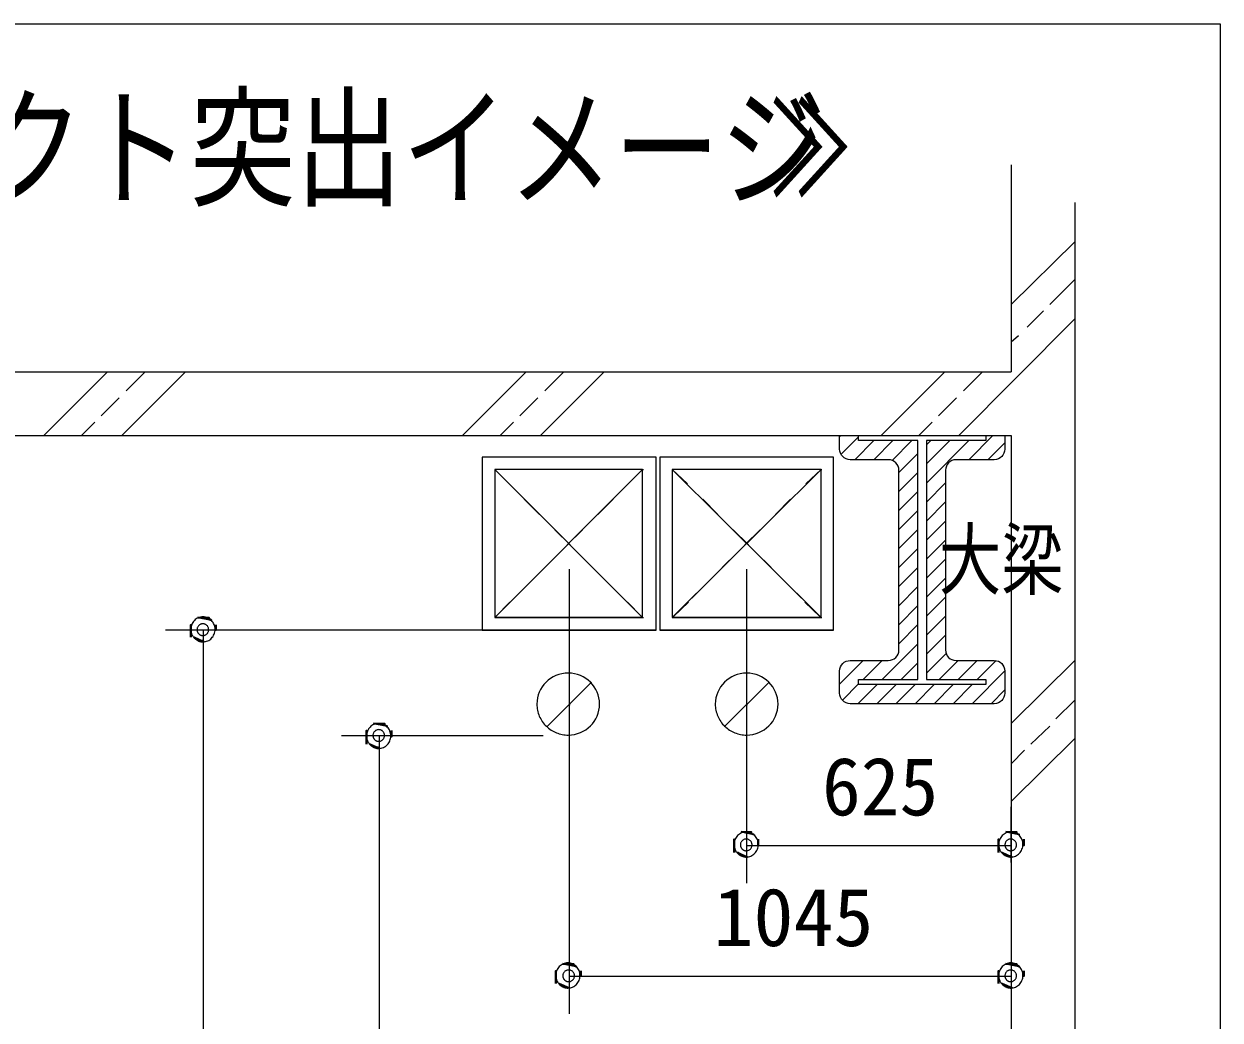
# Model space of a CAD drawing. Header units: millimetres. Extents: x 66582 to 239543, y 3715 to 66615.
# Drawn here: x 81825 to 84648, y 42003 to 44354 of the extents above; entities that cross this region are included whole.
import ezdxf

# ---------------------------------------------------------------- set-up
doc = ezdxf.new("R2010")
doc.units = ezdxf.units.MM
doc.layers.add('layer0', color=7, linetype='Continuous')
doc.styles.add('MS Gothic', font='MS Gothic.ttf', dxfattribs={"height": 1})

msp = doc.modelspace()

# ---------------------------------------------------------------- hatches: boundary and pattern name
at = {"layer": 'layer0', "linetype": 'Continuous', "lineweight": 5, "true_color": 0x000000}
h = msp.add_hatch(dxfattribs=at)
h.set_pattern_fill('ANSI31', color=18, scale=10)
h.set_pattern_definition([(45, (-4586.502, 92800.413), (-22.45064, 22.45064), [])])
h.paths.add_polyline_path([(83775.1461, 42851.7138, 0.414213562), (83750.1461, 42826.7138), (83750.1461, 42774.7138, 0.414213562), (83775.1461, 42749.7138), (84115.1461, 42749.7138, 0.414213562), (84140.1461, 42774.7138), (84140.1461, 42826.7138, 0.414213562), (84115.1461, 42851.7138), (84025.1461, 42851.7138, -0.414213562), (84000.1461, 42876.7138), (84000.1461, 43300.7138, -0.414213562), (84025.1461, 43325.7138), (84115.1461, 43325.7138, 0.414213562), (84140.1461, 43350.7138), (84140.1461, 43382.7138), (84095.1461, 43382.7138), (84095.1461, 43370.7138), (83955.1461, 43370.7138), (83955.1461, 42806.7138), (84095.1461, 42806.7138), (84095.1461, 42794.7138), (83795.1461, 42794.7138), (83795.1461, 42806.7138), (83935.1461, 42806.7138), (83935.1461, 43370.7138), (83795.1461, 43370.7138), (83795.1461, 43382.7138), (83750.1461, 43382.7138), (83750.1461, 43350.7138, 0.414213562), (83775.1461, 43325.7138), (83865.1461, 43325.7138, -0.414213562), (83890.1461, 43300.7138), (83890.1461, 42876.7138, -0.414213562), (83865.1461, 42851.7138)])
at = {"layer": 'layer0', "linetype": 'Continuous', "lineweight": 25, "true_color": 0x000000}
h = msp.add_hatch(color=18, dxfattribs=at)
h.dxf.hatch_style = 1
h.paths.add_polyline_path([(82235.3258, 42953.0307), (82245.913, 42953.0307), (82250.1462, 42953.0307), (82260.7312, 42953.0307), (82260.7291, 42950.9142), (82262.8467, 42948.7965), (82267.0788, 42946.681)])
h.paths.add_polyline_path([(82277.6639, 42936.0927), (82277.6639, 42927.6307), (82277.6639, 42923.4008)])
h.paths.add_polyline_path([(82250.1483, 42895.8798), (82250.1462, 42895.8798), (82245.9184, 42895.8798), (82245.913, 42897.9975), (82235.329, 42900.1141), (82233.2135, 42902.2307), (82228.9793, 42904.3472), (82226.8605, 42906.4638)])
h.paths.add_polyline_path([(82218.3953, 42906.4638), (82218.3953, 42921.281), (82218.3953, 42927.6307), (82218.3953, 42936.0916)])
h = msp.add_hatch(color=18, dxfattribs=at)
h.dxf.hatch_style = 1
h.paths.add_polyline_path([(82650.1949, 42703.2635), (82660.78, 42703.2635), (82665.011, 42703.2635), (82675.5939, 42703.2635), (82675.5961, 42701.1469), (82677.7126, 42699.0303), (82681.9458, 42696.9137)])
h.paths.add_polyline_path([(82692.5287, 42686.333), (82692.5287, 42675.7469), (82692.5287, 42671.5051)])
h.paths.add_polyline_path([(82665.0196, 42643.9971), (82665.011, 42643.9971), (82660.78, 42643.9971), (82660.78, 42646.1136), (82650.1939, 42648.2302), (82648.0805, 42650.3468), (82643.8452, 42652.4645), (82641.7286, 42654.581)])
h.paths.add_polyline_path([(82633.2634, 42654.581), (82633.2634, 42671.5137), (82633.2634, 42675.7469), (82633.2634, 42686.3319)])
h = msp.add_hatch(color=18, dxfattribs=at)
h.dxf.hatch_style = 1
h.paths.add_polyline_path([(83518.0231, 42447.1475), (83526.4959, 42447.1475), (83532.8478, 42447.1475), (83541.3184, 42447.1475), (83541.3119, 42445.031), (83543.4285, 42442.9144), (83547.6638, 42440.7978)])
h.paths.add_polyline_path([(83558.2467, 42430.2063), (83558.2467, 42419.6298), (83558.2467, 42415.3881)])
h.paths.add_polyline_path([(83532.8478, 42387.8811), (83530.7226, 42387.8811), (83528.6189, 42387.8811), (83526.4959, 42389.9977), (83518.0296, 42392.1143), (83515.913, 42394.2309), (83511.6777, 42396.3475), (83509.5632, 42398.464)])
h.paths.add_polyline_path([(83501.0969, 42398.464), (83501.0969, 42415.3978), (83501.0969, 42419.6298), (83501.0969, 42430.2095)])
h = msp.add_hatch(color=18, dxfattribs=at)
h.dxf.hatch_style = 1
h.paths.add_polyline_path([(84142.451, 42447.1475), (84153.0296, 42447.1475), (84157.2627, 42447.1475), (84167.8478, 42447.1475), (84167.8478, 42445.031), (84169.9622, 42442.9144), (84174.1954, 42440.7978)])
h.paths.add_polyline_path([(84184.7761, 42430.2149), (84184.7761, 42419.6298), (84184.7761, 42415.3924)])
h.paths.add_polyline_path([(84157.2627, 42387.8811), (84153.0296, 42387.8811), (84153.0296, 42389.9977), (84142.4466, 42392.1143), (84140.3301, 42394.2309), (84136.0969, 42396.3475), (84133.9782, 42398.464)])
h.paths.add_polyline_path([(84125.5119, 42398.464), (84125.5119, 42415.3978), (84125.5119, 42419.6298), (84125.5119, 42430.2203)])
h = msp.add_hatch(color=18, dxfattribs=at)
h.dxf.hatch_style = 1
h.paths.add_polyline_path([(83096.8128, 42135.9973), (83107.3957, 42135.9973), (83111.6289, 42135.9973), (83122.2075, 42135.9973), (83122.2139, 42133.8807), (83124.3305, 42131.7641), (83128.5615, 42129.6476)])
h.paths.add_polyline_path([(83139.1466, 42119.0679), (83139.1466, 42110.5972), (83139.1466, 42106.363)])
h.paths.add_polyline_path([(83111.6375, 42078.8475), (83111.6289, 42078.8475), (83107.3957, 42078.8475), (83107.3957, 42080.964), (83096.8128, 42083.0806), (83094.6962, 42085.1972), (83090.4631, 42087.3138), (83088.3443, 42089.4304)])
h.paths.add_polyline_path([(83079.8802, 42089.4304), (83079.8802, 42104.2475), (83079.8802, 42110.5972), (83079.8802, 42119.0646)])
h = msp.add_hatch(color=18, dxfattribs=at)
h.dxf.hatch_style = 1
h.paths.add_polyline_path([(84142.4531, 42135.9973), (84153.0296, 42135.9973), (84157.2627, 42135.9973), (84167.8456, 42135.9973), (84167.8478, 42133.8807), (84169.9622, 42131.7641), (84174.1954, 42129.6476)])
h.paths.add_polyline_path([(84184.7761, 42119.0668), (84184.7761, 42110.5972), (84184.7761, 42106.3587)])
h.paths.add_polyline_path([(84157.2627, 42078.8475), (84153.0296, 42078.8475), (84153.0296, 42080.964), (84142.4466, 42083.0806), (84140.3301, 42085.1972), (84136.0969, 42087.3138), (84133.9782, 42089.4304)])
h.paths.add_polyline_path([(84125.5119, 42089.4304), (84125.5119, 42104.2475), (84125.5119, 42110.5972), (84125.5119, 42119.0733)])

# ---------------------------------------------------------------- linework, layer by layer
at = {"layer": 'layer0', "color": 18, "linetype": 'Continuous', "lineweight": 5, "true_color": 0x000000}
for p, q in [((79981.0793, 44354.2641), (84648.3288, 44354.2641)), ((84648.3288, 44354.2641), (84648.3288, 40188.6636)), ((84155.1461, 44021.947), (84155.1461, 43532.9975)), ((84305.4277, 43933.0474), (84305.4277, 40501.9304)), ((84305.4277, 43839.9135), (84155.1461, 43691.7475)), ((84246.1634, 43691.7475), (84305.4277, 43751.0139)), ((84305.4277, 43657.8811), (84031.2805, 43382.7138)), ((84231.3452, 43676.9303), (84193.2467, 43638.8308)), ((84172.0788, 43617.6639), (84155.1461, 43602.8468)), ((80698.6302, 43532.9975), (84155.1461, 43532.9975)), ((82021.5469, 43532.9975), (81871.261, 43382.7138)), ((82205.6958, 43532.9975), (82055.4121, 43382.7138)), ((82110.4454, 43532.9975), (82065.9972, 43488.5471)), ((83010.0287, 43532.9975), (82859.7472, 43382.7138)), ((83194.1777, 43532.9975), (83043.8961, 43382.7138)), ((83098.9294, 43532.9975), (83054.4791, 43488.5471)), ((83998.5127, 43532.9975), (83848.229, 43382.7138)), ((84087.4134, 43532.9975), (84042.9631, 43488.5471)), ((82049.0624, 43471.6134), (82006.7286, 43429.2807)), ((83037.5475, 43471.6134), (82995.2126, 43429.2807)), ((84026.0261, 43471.6134), (83983.6967, 43429.2807)), ((81991.9126, 43414.4636), (81960.1639, 43382.7138)), ((82980.3966, 43414.4636), (82948.6457, 43382.7138)), ((83968.8806, 43414.4636), (83937.1301, 43382.7138)), ((80666.8793, 43382.7138), (84155.1461, 43382.7138)), ((84155.1461, 43382.7138), (84155.1461, 40573.8974)), ((82248.0285, 42923.3975), (82248.0285, 40681.8473)), ((84305.4277, 42851.4306), (84155.1461, 42703.2635)), ((84305.4277, 42758.2978), (84260.9795, 42713.8475)), ((84246.1634, 42696.9137), (84201.7131, 42654.581)), ((82662.8966, 42673.6303), (82662.8966, 40681.8473)), ((84305.4277, 42667.2805), (84155.1461, 42519.1134)), ((84186.8948, 42639.7639), (84155.1461, 42608.0141)), ((83530.729, 42415.3978), (84155.1461, 42415.3978)), ((83111.6289, 42106.3641), (84155.1461, 42106.3641))]:
    msp.add_line(p, q, dxfattribs=at)
at = {"layer": 'layer0', "color": 92, "linetype": 'Continuous', "lineweight": 9, "true_color": 0x00c000}
for p, q in [((83316.9458, 43331.9137), (82906.312, 43331.9137)), ((82906.312, 43331.9137), (82906.312, 42923.3975)), ((83316.9458, 43331.9137), (82906.312, 43331.9137)), ((82906.312, 43331.9137), (82906.312, 42923.3975)), ((83316.9458, 42923.3975), (83316.9458, 43331.9137)), ((83316.9458, 42923.3975), (83316.9458, 43331.9137)), ((82906.312, 42923.3975), (83316.9458, 42923.3975)), ((83316.9458, 42923.3975), (82906.312, 42923.3975))]:
    msp.add_line(p, q, dxfattribs=at)
at = {"layer": 'layer0', "color": 30, "linetype": 'Continuous', "lineweight": 9, "true_color": 0xff8000}
for p, q in [((83736.046, 43331.9137), (83325.4121, 43331.9137)), ((83325.4121, 43331.9137), (83325.4121, 42923.3975)), ((83736.046, 43331.9137), (83325.4121, 43331.9137)), ((83325.4121, 43331.9137), (83325.4121, 42923.3975)), ((83736.046, 42923.3975), (83736.046, 43331.9137)), ((83736.046, 42923.3975), (83736.046, 43331.9137)), ((83325.4121, 42923.3975), (83736.046, 42923.3975)), ((83736.046, 42923.3975), (83325.4121, 42923.3975))]:
    msp.add_line(p, q, dxfattribs=at)
at = {"layer": 'layer0', "color": 92, "linetype": 'Continuous', "lineweight": 20, "true_color": 0x00c000}
for p, q in [((83285.1928, 43302.2805), (82935.9452, 43302.2805)), ((82935.9452, 43302.2805), (82935.9452, 42953.0307)), ((83285.1928, 43302.2805), (82935.9452, 43302.2805)), ((82935.9452, 43302.2805), (82935.9452, 42953.0307)), ((82935.9452, 43302.2805), (82938.0628, 43302.2805)), ((82935.9452, 43302.2805), (82969.8126, 43268.4142)), ((82935.9452, 43302.2805), (83285.1928, 42953.0307)), ((83285.1928, 43302.2805), (82935.9452, 42953.0307)), ((83285.1928, 43302.2805), (83251.3297, 43268.4142)), ((83285.1928, 42953.0307), (83285.1928, 43302.2805)), ((83285.1928, 42953.0307), (83285.1928, 43302.2805)), ((83285.1928, 43302.2805), (83287.3115, 43302.2805)), ((83005.7955, 43232.4301), (83041.7785, 43196.4472)), ((83215.3478, 43232.4301), (83179.3595, 43196.4472)), ((83077.7636, 43160.4632), (83113.7455, 43124.4802)), ((83143.3797, 43160.4632), (83107.3957, 43124.4802)), ((83071.4138, 43088.4973), (83035.4277, 43052.5143)), ((83149.7295, 43088.4973), (83185.7135, 43052.5143)), ((82999.4458, 43016.5303), (82963.4629, 42980.5474)), ((83221.6954, 43016.5303), (83257.6794, 42980.5474)), ((82971.9303, 42989.0137), (82938.0628, 42955.1473)), ((83249.2131, 42989.0137), (83283.0805, 42955.1473)), ((82935.9452, 42953.0307), (83285.1928, 42953.0307)), ((83285.1928, 42953.0307), (82935.9452, 42953.0307)), ((82935.9452, 42953.0307), (82938.0628, 42953.0307)), ((83285.1928, 42953.0307), (83287.3115, 42953.0307)), ((83058.7122, 42694.7972), (83164.5455, 42800.6305)), ((83128.5615, 42764.6475), (83162.4311, 42798.5139)), ((83058.7122, 42694.7972), (83092.5797, 42728.6635))]:
    msp.add_line(p, q, dxfattribs=at)
at = {"layer": 'layer0', "color": 30, "linetype": 'Continuous', "lineweight": 20, "true_color": 0xff8000}
for p, q in [((83706.4138, 43302.2805), (83355.0464, 43302.2805)), ((83355.0464, 43302.2805), (83355.0464, 42953.0307)), ((83706.4138, 43302.2805), (83355.0464, 43302.2805)), ((83355.0464, 43302.2805), (83355.0464, 42953.0307)), ((83355.0464, 43302.2805), (83357.163, 43302.2805)), ((83355.0464, 43302.2805), (83391.0261, 43268.4142)), ((83355.0464, 43302.2805), (83706.4138, 42953.0307)), ((83706.4138, 43302.2805), (83355.0464, 42953.0307)), ((83706.4138, 43302.2805), (83670.4277, 43268.4142)), ((83706.4138, 42953.0307), (83706.4138, 43302.2805)), ((83706.4138, 42953.0307), (83706.4138, 43302.2805)), ((83706.4138, 43302.2805), (83708.5261, 43302.2805)), ((83427.0144, 43232.4301), (83462.9963, 43196.4472)), ((83634.4458, 43232.4301), (83598.4639, 43196.4472)), ((83498.9782, 43160.4632), (83534.9622, 43124.4802)), ((83562.4799, 43160.4632), (83526.4959, 43124.4802)), ((83490.5119, 43088.4973), (83454.53, 43052.5143)), ((83570.9462, 43088.4973), (83606.9302, 43052.5143)), ((83418.546, 43016.5303), (83382.5619, 42980.5474)), ((83642.9121, 43016.5303), (83678.8961, 42980.5474)), ((83393.1449, 42989.0137), (83357.163, 42955.1473)), ((83668.3132, 42989.0137), (83704.2973, 42955.1473)), ((83355.0464, 42953.0307), (83706.4138, 42953.0307)), ((83706.4138, 42953.0307), (83355.0464, 42953.0307)), ((83355.0464, 42953.0307), (83357.163, 42953.0307)), ((83706.4138, 42953.0307), (83708.5261, 42953.0307)), ((83477.8124, 42694.7972), (83583.6457, 42800.6305)), ((83547.6638, 42764.6475), (83581.5291, 42798.5139)), ((83477.8124, 42694.7972), (83511.6777, 42728.6635))]:
    msp.add_line(p, q, dxfattribs=at)
at = {"layer": 'layer0', "color": 18, "linetype": 'Continuous', "lineweight": 9, "true_color": 0x000000}
for p, q in [((83111.6289, 43067.3304), (83111.6289, 42017.4634)), ((83530.729, 43067.3304), (83530.729, 42326.4971)), ((82935.9452, 42923.3975), (82159.1289, 42923.3975)), ((83050.2459, 42673.6303), (82573.9959, 42673.6303)), ((84155.1461, 42375.1806), (84155.1461, 42506.414)), ((84155.1461, 42273.5804), (84155.1461, 42017.4634))]:
    msp.add_line(p, q, dxfattribs=at)
at = {"layer": 'layer0', "color": 253, "linetype": 'Continuous', "lineweight": 9, "true_color": 0xadb5bd}
for p, q in [((83111.6289, 42747.7138), (83113.7455, 42747.7138)), ((83530.729, 42747.7138), (83532.8478, 42747.7138))]:
    msp.add_line(p, q, dxfattribs=at)
at = {"layer": 'layer0', "color": 18, "linetype": 'Continuous', "lineweight": 5, "true_color": 0x000000}
msp.add_lwpolyline([(84140.1461, 43382.7138), (84140.1461, 43350.7138, -0.414213562), (84115.1461, 43325.7138), (84025.1461, 43325.7138, 0.414213562), (84000.1461, 43300.7138), (84000.1461, 42876.7138, 0.414213562), (84025.1461, 42851.7138), (84115.1461, 42851.7138, -0.414213562), (84140.1461, 42826.7138), (84140.1461, 42774.7138, -0.414213562), (84115.1461, 42749.7138), (83775.1461, 42749.7138, -0.414213562), (83750.1461, 42774.7138), (83750.1461, 42826.7138, -0.414213562), (83775.1461, 42851.7138), (83865.1461, 42851.7138, 0.414213562), (83890.1461, 42876.7138), (83890.1461, 43300.7138, 0.414213562), (83865.1461, 43325.7138), (83775.1461, 43325.7138, -0.414213562), (83750.1461, 43350.7138), (83750.1461, 43382.7138)], format="xyb", close=True, dxfattribs=at)
for points in [[(84095.1461, 43382.7138), (84095.1461, 43370.7138), (83955.1461, 43370.7138), (83955.1461, 42806.7138), (84095.1461, 42806.7138), (84095.1461, 42794.7138), (83795.1461, 42794.7138), (83795.1461, 42806.7138), (83935.1461, 42806.7138), (83935.1461, 43370.7138), (83795.1461, 43370.7138), (83795.1461, 43382.7138), (84095.1461, 43382.7138)], [(82227.7896, 42903.5538), (82228.7995, 42902.6365), (82229.8459, 42901.771), (82230.9258, 42900.9549), (82232.0368, 42900.1927), (82233.1791, 42899.4864), (82234.3504, 42898.8329), (82235.5465, 42898.2376), (82236.7684, 42897.7004), (82238.014, 42897.2213), (82239.2812, 42896.8014), (82240.5677, 42896.445), (82241.8715, 42896.149), (82243.1935, 42895.9175), (82244.5285, 42895.7506), (82245.8764, 42895.6494), (82247.2361, 42895.6161), (82247.2361, 42895.6161), (82250.1731, 42895.77), (82253.0217, 42896.2222), (82255.7681, 42896.9554), (82258.3993, 42897.9587), (82260.8992, 42899.213), (82263.2526, 42900.7019), (82265.4521, 42902.4126), (82267.4761, 42904.33), (82269.316, 42906.4391), (82270.9556, 42908.7225), (82272.3821, 42911.1664), (82273.5793, 42913.7545), (82274.5342, 42916.4729), (82275.234, 42919.3043), (82275.6646, 42922.2348), (82275.811, 42925.2493), (82275.811, 42925.2493), (82275.6657, 42928.2637), (82275.234, 42931.1953), (82274.5342, 42934.0267), (82273.5782, 42936.7451), (82272.3821, 42939.3333), (82270.9556, 42941.776), (82269.316, 42944.0595), (82267.4761, 42946.1685), (82265.451, 42948.0849), (82263.2537, 42949.7967), (82260.8981, 42951.2867), (82258.3982, 42952.5409), (82255.7681, 42953.5421), (82253.0217, 42954.2764), (82250.1731, 42954.7285), (82247.2361, 42954.8825), (82247.2361, 42954.8825), (82244.2992, 42954.7285), (82241.4505, 42954.2764), (82238.7041, 42953.5421), (82236.074, 42952.5409), (82233.5753, 42951.2877), (82231.2186, 42949.7967), (82229.0213, 42948.0849), (82226.9962, 42946.1675), (82225.1563, 42944.0595), (82223.5166, 42941.776), (82222.0912, 42939.3333), (82220.8941, 42936.7441), (82219.9381, 42934.0267), (82219.2383, 42931.1942), (82218.8076, 42928.2637), (82218.6612, 42925.2493), (82218.6612, 42925.2493), (82218.7, 42923.7173), (82218.8152, 42922.1961), (82219.0047, 42920.6888), (82219.2695, 42919.1988), (82219.6054, 42917.7293), (82220.0145, 42916.2802), (82220.4936, 42914.8569), (82221.0416, 42913.4584), (82221.6595, 42912.0922), (82222.3432, 42910.7551), (82223.0925, 42909.4546), (82223.9075, 42908.1907), (82224.786, 42906.9655), (82225.7258, 42905.7834), (82226.7281, 42904.6444), (82227.7896, 42903.5538)], [(82237.9764, 42914.0043), (82238.4554, 42913.6178), (82238.9474, 42913.255), (82239.4567, 42912.9126), (82239.9767, 42912.595), (82240.5107, 42912.2989), (82241.0554, 42912.0276), (82241.612, 42911.78), (82242.1772, 42911.5572), (82242.7521, 42911.3591), (82243.3356, 42911.1847), (82243.9267, 42911.0372), (82244.5253, 42910.9155), (82245.1292, 42910.8208), (82245.7397, 42910.7519), (82246.3533, 42910.711), (82246.9724, 42910.697), (82246.9724, 42910.697), (82248.3913, 42910.768), (82249.7661, 42910.979), (82251.0914, 42911.3203), (82252.3596, 42911.7854), (82253.5633, 42912.3689), (82254.698, 42913.0623), (82255.7552, 42913.8568), (82256.7284, 42914.7482), (82257.6134, 42915.7268), (82258.4004, 42916.7873), (82259.0851, 42917.9231), (82259.66, 42919.1245), (82260.1186, 42920.3852), (82260.4535, 42921.6998), (82260.6602, 42923.0584), (82260.7301, 42924.4558), (82260.7301, 42924.4558), (82260.6602, 42925.8532), (82260.4535, 42927.213), (82260.1197, 42928.5253), (82259.6589, 42929.7871), (82259.0851, 42930.9875), (82258.4015, 42932.1233), (82257.6134, 42933.1838), (82256.7284, 42934.1613), (82255.7541, 42935.0538), (82254.6969, 42935.8483), (82253.5633, 42936.5417), (82252.3596, 42937.1241), (82251.0914, 42937.5903), (82249.7672, 42937.9315), (82248.3913, 42938.1415), (82246.9724, 42938.2136), (82246.9724, 42938.2136), (82245.5545, 42938.1415), (82244.1775, 42937.9326), (82242.8533, 42937.5903), (82241.5862, 42937.123), (82240.3804, 42936.5417), (82239.2478, 42935.8483), (82238.1895, 42935.0527), (82237.2152, 42934.1624), (82236.3313, 42933.1827), (82235.5433, 42932.1222), (82234.8585, 42930.9886), (82234.2836, 42929.7871), (82233.8261, 42928.5253), (82233.4902, 42927.2119), (82233.2835, 42925.8532), (82233.2135, 42924.4558), (82233.2135, 42924.4558), (82233.234, 42923.7141), (82233.2932, 42922.9755), (82233.3933, 42922.2434), (82233.5311, 42921.521), (82233.7055, 42920.8062), (82233.9187, 42920.1021), (82234.1685, 42919.4109), (82234.4538, 42918.7348), (82234.7757, 42918.0716), (82235.132, 42917.4268), (82235.5239, 42916.8013), (82235.9491, 42916.1951), (82236.4067, 42915.6116), (82236.8987, 42915.0507), (82237.4219, 42914.5146), (82237.9764, 42914.0043)], [(82642.6556, 42651.9348), (82643.6665, 42651.0175), (82644.7119, 42650.1509), (82645.7906, 42649.3359), (82646.9027, 42648.5737), (82648.0439, 42647.8663), (82649.2152, 42647.2139), (82650.4124, 42646.6196), (82651.6344, 42646.0814), (82652.88, 42645.6023), (82654.1471, 42645.1824), (82655.4336, 42644.826), (82656.7385, 42644.5311), (82658.0595, 42644.2985), (82659.3944, 42644.1316), (82660.7434, 42644.0315), (82662.1021, 42643.9971), (82662.1021, 42643.9971), (82665.039, 42644.1499), (82667.8877, 42644.6032), (82670.633, 42645.3374), (82673.2642, 42646.3387), (82675.7629, 42647.5929), (82678.1207, 42649.0829), (82680.318, 42650.7947), (82682.3431, 42652.7121), (82684.1819, 42654.8201), (82685.8215, 42657.1035), (82687.2469, 42659.5474), (82688.4452, 42662.1355), (82689.4001, 42664.8539), (82690.0999, 42667.6853), (82690.5306, 42670.6158), (82690.677, 42673.6303), (82690.677, 42673.6303), (82690.5295, 42676.6447), (82690.101, 42679.5752), (82689.4012, 42682.4067), (82688.4441, 42685.125), (82687.2469, 42687.7132), (82685.8215, 42690.157), (82684.1808, 42692.4416), (82682.3431, 42694.5485), (82680.3169, 42696.4669), (82678.1196, 42698.1777), (82675.764, 42699.6677), (82673.2642, 42700.9219), (82670.6341, 42701.9231), (82667.8877, 42702.6574), (82665.039, 42703.1095), (82662.1021, 42703.2635), (82662.1021, 42703.2635), (82659.1651, 42703.1084), (82656.3165, 42702.6574), (82653.569, 42701.9242), (82650.94, 42700.9219), (82648.439, 42699.6687), (82646.0845, 42698.1787), (82643.8883, 42696.4669), (82641.8621, 42694.5485), (82640.0222, 42692.4416), (82638.3826, 42690.157), (82636.9572, 42687.7143), (82635.76, 42685.125), (82634.804, 42682.4077), (82634.1042, 42679.5752), (82633.6736, 42676.6447), (82633.5271, 42673.6303), (82633.5271, 42673.6303), (82633.5648, 42672.0972), (82633.68, 42670.5781), (82633.8717, 42669.0698), (82634.1354, 42667.5798), (82634.4713, 42666.1103), (82634.8804, 42664.6612), (82635.3606, 42663.2369), (82635.9075, 42661.8394), (82636.5255, 42660.4732), (82637.2091, 42659.1361), (82637.9584, 42657.8356), (82638.7734, 42656.5717), (82639.6508, 42655.3465), (82640.5917, 42654.1644), (82641.5941, 42653.0254), (82642.6556, 42651.9348)], [(82653.2396, 42664.2381), (82653.7186, 42663.8527), (82654.2117, 42663.4888), (82654.7199, 42663.1475), (82655.2409, 42662.8288), (82655.7738, 42662.5328), (82656.3197, 42662.2615), (82656.8741, 42662.0138), (82657.4404, 42661.791), (82658.0153, 42661.5918), (82658.5978, 42661.4185), (82659.1899, 42661.2721), (82659.7885, 42661.1493), (82660.3924, 42661.0546), (82661.0029, 42660.9857), (82661.6165, 42660.9448), (82662.2356, 42660.9308), (82662.2356, 42660.9308), (82663.6534, 42661.0029), (82665.0293, 42661.2139), (82666.3546, 42661.5541), (82667.6228, 42662.0192), (82668.8265, 42662.6038), (82669.9601, 42663.2961), (82671.0173, 42664.0906), (82671.9916, 42664.9831), (82672.8766, 42665.9617), (82673.6636, 42667.0221), (82674.3483, 42668.1569), (82674.9232, 42669.3584), (82675.3807, 42670.619), (82675.7166, 42671.9336), (82675.9234, 42673.2922), (82675.9933, 42674.6896), (82675.9933, 42674.6896), (82675.9234, 42676.0871), (82675.7166, 42677.4457), (82675.3807, 42678.7592), (82674.9221, 42680.0209), (82674.3483, 42681.2213), (82673.6636, 42682.3571), (82672.8766, 42683.4165), (82671.9916, 42684.3962), (82671.0173, 42685.2876), (82669.9601, 42686.0821), (82668.8265, 42686.7755), (82667.6228, 42687.3579), (82666.3546, 42687.8241), (82665.0293, 42688.1653), (82663.6545, 42688.3753), (82662.2356, 42688.4474), (82662.2356, 42688.4474), (82660.8155, 42688.3764), (82659.4418, 42688.1653), (82658.1165, 42687.8241), (82656.8483, 42687.3579), (82655.6436, 42686.7755), (82654.511, 42686.0832), (82653.4538, 42685.2876), (82652.4784, 42684.3962), (82651.5956, 42683.4176), (82650.8065, 42682.3571), (82650.1217, 42681.2213), (82649.5479, 42680.0209), (82649.0893, 42678.7592), (82648.7534, 42677.4457), (82648.5467, 42676.0871), (82648.4767, 42674.6896), (82648.4767, 42674.6896), (82648.4972, 42673.9468), (82648.5564, 42673.2104), (82648.6554, 42672.4783), (82648.7932, 42671.7538), (82648.9676, 42671.04), (82649.1808, 42670.337), (82649.4316, 42669.6447), (82649.7169, 42668.9676), (82650.0388, 42668.3054), (82650.3952, 42667.6606), (82650.7871, 42667.0351), (82651.2113, 42666.4289), (82651.671, 42665.8454), (82652.1608, 42665.2845), (82652.6851, 42664.7484), (82653.2396, 42664.2381)], [(83510.2221, 42395.8178), (83511.2341, 42394.9005), (83512.2784, 42394.0328), (83513.3593, 42393.2189), (83514.4703, 42392.4567), (83515.6115, 42391.7493), (83516.7829, 42391.0969), (83517.98, 42390.5016), (83519.2009, 42389.9643), (83520.4476, 42389.4853), (83521.7137, 42389.0665), (83522.9991, 42388.709), (83524.3039, 42388.413), (83525.626, 42388.1815), (83526.961, 42388.0146), (83528.311, 42387.9145), (83529.6697, 42387.8801), (83529.6697, 42387.8801), (83532.6066, 42388.034), (83535.4553, 42388.4851), (83538.2006, 42389.2204), (83540.8296, 42390.2217), (83543.3295, 42391.4759), (83545.6851, 42392.967), (83547.8835, 42394.6777), (83549.9096, 42396.5951), (83551.7484, 42398.703), (83553.3892, 42400.9865), (83554.8146, 42403.4304), (83556.0117, 42406.0185), (83556.9678, 42408.7358), (83557.6675, 42411.5683), (83558.0982, 42414.4988), (83558.2446, 42417.5133), (83558.2446, 42417.5133), (83558.0982, 42420.5277), (83557.6675, 42423.4582), (83556.9699, 42426.2907), (83556.0117, 42429.008), (83554.8124, 42431.5962), (83553.3892, 42434.04), (83551.7506, 42436.3235), (83549.9096, 42438.4315), (83547.8835, 42440.3489), (83545.6872, 42442.0606), (83543.3316, 42443.5507), (83540.8318, 42444.8049), (83538.2006, 42445.8061), (83535.4553, 42446.5403), (83532.6066, 42446.9925), (83529.6697, 42447.1465), (83529.6697, 42447.1465), (83526.7327, 42446.9925), (83523.8841, 42446.5403), (83521.1366, 42445.8072), (83518.5076, 42444.8049), (83516.0077, 42443.5517), (83513.6521, 42442.0617), (83511.4537, 42440.3489), (83509.4297, 42438.4315), (83507.5888, 42436.3235), (83505.9502, 42434.04), (83504.5248, 42431.5972), (83503.3276, 42429.008), (83502.3716, 42426.2907), (83501.6718, 42423.4582), (83501.2412, 42420.5277), (83501.0948, 42417.5133), (83501.0948, 42417.5133), (83501.1335, 42415.9802), (83501.2476, 42414.459), (83501.4393, 42412.9528), (83501.7041, 42411.4639), (83502.04, 42409.9933), (83502.4491, 42408.5442), (83502.9271, 42407.1209), (83503.4762, 42405.7224), (83504.092, 42404.3562), (83504.7767, 42403.0191), (83505.526, 42401.7186), (83506.3399, 42400.4547), (83507.2184, 42399.2295), (83508.1594, 42398.0474), (83509.1606, 42396.9084), (83510.2221, 42395.8178)], [(84134.9062, 42395.8178), (84135.9182, 42394.9005), (84136.9625, 42394.0328), (84138.0434, 42393.2189), (84139.1544, 42392.4567), (84140.2978, 42391.7493), (84141.4669, 42391.0969), (84142.6641, 42390.5016), (84143.885, 42389.9643), (84145.1317, 42389.4853), (84146.3977, 42389.0665), (84147.6832, 42388.709), (84148.9902, 42388.413), (84150.3101, 42388.1815), (84151.6451, 42388.0146), (84152.9951, 42387.9145), (84154.3538, 42387.8801), (84154.3538, 42387.8801), (84157.2907, 42388.034), (84160.1394, 42388.4851), (84162.8868, 42389.2204), (84165.5137, 42390.2217), (84168.0157, 42391.4759), (84170.3713, 42392.967), (84172.5675, 42394.6777), (84174.5937, 42396.5951), (84176.4347, 42398.703), (84178.0732, 42400.9865), (84179.4987, 42403.4304), (84180.6958, 42406.0185), (84181.6518, 42408.7358), (84182.3516, 42411.5683), (84182.7823, 42414.4988), (84182.9287, 42417.5133), (84182.9287, 42417.5133), (84182.7823, 42420.5277), (84182.3516, 42423.4582), (84181.6518, 42426.2907), (84180.6958, 42429.008), (84179.4987, 42431.5962), (84178.0732, 42434.04), (84176.4325, 42436.3235), (84174.5937, 42438.4315), (84172.5675, 42440.3489), (84170.3713, 42442.0606), (84168.0136, 42443.5507), (84165.5159, 42444.8049), (84162.8847, 42445.8061), (84160.1394, 42446.5403), (84157.2907, 42446.9925), (84154.3538, 42447.1465), (84154.3538, 42447.1465), (84151.4147, 42446.9925), (84148.566, 42446.5403), (84145.8228, 42445.8072), (84143.1917, 42444.8049), (84140.6918, 42443.5517), (84138.3362, 42442.0617), (84136.1378, 42440.3489), (84134.1117, 42438.4315), (84132.2729, 42436.3235), (84130.6343, 42434.04), (84129.2089, 42431.5972), (84128.0117, 42429.008), (84127.0557, 42426.2907), (84126.3559, 42423.4582), (84125.9253, 42420.5277), (84125.7788, 42417.5133), (84125.7788, 42417.5133), (84125.8155, 42415.9802), (84125.9317, 42414.459), (84126.1234, 42412.9528), (84126.386, 42411.4639), (84126.7241, 42409.9933), (84127.131, 42408.5442), (84127.6112, 42407.1209), (84128.1603, 42405.7224), (84128.7782, 42404.3562), (84129.4608, 42403.0191), (84130.2101, 42401.7186), (84131.024, 42400.4547), (84131.9025, 42399.2295), (84132.8434, 42398.0474), (84133.8447, 42396.9084), (84134.9062, 42395.8178)], [(83520.6758, 42406.0045), (83521.1538, 42405.6191), (83521.6491, 42405.2541), (83522.1551, 42404.9139), (83522.6761, 42404.5952), (83523.2101, 42404.2992), (83523.7549, 42404.0289), (83524.3104, 42403.7803), (83524.8767, 42403.5574), (83525.4516, 42403.3593), (83526.0351, 42403.1849), (83526.6272, 42403.0385), (83527.2237, 42402.9158), (83527.8287, 42402.821), (83528.4381, 42402.7521), (83529.0539, 42402.7112), (83529.6718, 42402.6972), (83529.6718, 42402.6972), (83531.0908, 42402.7683), (83532.4645, 42402.9782), (83533.7909, 42403.3205), (83535.0591, 42403.7867), (83536.2627, 42404.3691), (83537.3953, 42405.0625), (83538.4547, 42405.8581), (83539.4279, 42406.7484), (83540.3129, 42407.7281), (83541.1009, 42408.7886), (83541.7856, 42409.9233), (83542.3584, 42411.1248), (83542.8192, 42412.3865), (83543.1551, 42413.7), (83543.3596, 42415.0586), (83543.4307, 42416.4561), (83543.4307, 42416.4561), (83543.3618, 42417.8535), (83543.1551, 42419.2121), (83542.8192, 42420.5245), (83542.3605, 42421.7863), (83541.7856, 42422.9877), (83541.1009, 42424.1235), (83540.3129, 42425.1829), (83539.4279, 42426.1626), (83538.4547, 42427.054), (83537.3975, 42427.8486), (83536.2627, 42428.5419), (83535.0591, 42429.1243), (83533.7909, 42429.5905), (83532.4645, 42429.9318), (83531.0908, 42430.1417), (83529.6718, 42430.2138), (83529.6718, 42430.2138), (83528.2529, 42430.1417), (83526.877, 42429.9318), (83525.5528, 42429.5894), (83524.2846, 42429.1243), (83523.0809, 42428.5419), (83521.9462, 42427.8496), (83520.889, 42427.053), (83519.9136, 42426.1626), (83519.0308, 42425.184), (83518.2427, 42424.1225), (83517.558, 42422.9877), (83516.9831, 42421.7873), (83516.5245, 42420.5256), (83516.1886, 42419.2121), (83515.984, 42417.8535), (83515.913, 42416.4561), (83515.913, 42416.4561), (83515.9324, 42415.7143), (83515.9948, 42414.9747), (83516.0917, 42414.2447), (83516.2295, 42413.5213), (83516.4061, 42412.8064), (83516.6171, 42412.1023), (83516.8668, 42411.4111), (83517.1532, 42410.734), (83517.474, 42410.0729), (83517.8315, 42409.427), (83518.2233, 42408.8015), (83518.6475, 42408.1954), (83519.1062, 42407.6118), (83519.5971, 42407.0509), (83520.1203, 42406.5148), (83520.6758, 42406.0045)], [(84145.0886, 42406.0045), (84145.5688, 42405.6191), (84146.0597, 42405.2541), (84146.5678, 42404.9139), (84147.0889, 42404.5952), (84147.6229, 42404.2992), (84148.1677, 42404.0289), (84148.7232, 42403.7803), (84149.2873, 42403.5574), (84149.8644, 42403.3593), (84150.4479, 42403.1849), (84151.0379, 42403.0385), (84151.6364, 42402.9158), (84152.2415, 42402.821), (84152.8508, 42402.7521), (84153.4666, 42402.7112), (84154.0846, 42402.6972), (84154.0846, 42402.6972), (84155.5036, 42402.7683), (84156.8794, 42402.9782), (84158.2037, 42403.3205), (84159.4719, 42403.7867), (84160.6755, 42404.3691), (84161.8102, 42405.0625), (84162.8653, 42405.8581), (84163.8407, 42406.7484), (84164.7257, 42407.7281), (84165.5137, 42408.7886), (84166.1984, 42409.9233), (84166.7733, 42411.1248), (84167.232, 42412.3865), (84167.5657, 42413.7), (84167.7724, 42415.0586), (84167.8435, 42416.4561), (84167.8435, 42416.4561), (84167.7746, 42417.8535), (84167.5679, 42419.2121), (84167.232, 42420.5245), (84166.7712, 42421.7863), (84166.1963, 42422.9877), (84165.5116, 42424.1235), (84164.7257, 42425.1829), (84163.8407, 42426.1626), (84162.8675, 42427.054), (84161.8102, 42427.8486), (84160.6755, 42428.5419), (84159.4697, 42429.1243), (84158.2037, 42429.5905), (84156.8773, 42429.9318), (84155.5036, 42430.1417), (84154.0846, 42430.2138), (84154.0846, 42430.2138), (84152.6657, 42430.1417), (84151.2898, 42429.9318), (84149.9656, 42429.5894), (84148.6973, 42429.1243), (84147.4937, 42428.5419), (84146.359, 42427.8496), (84145.3018, 42427.053), (84144.3285, 42426.1626), (84143.4436, 42425.184), (84142.6555, 42424.1225), (84141.9708, 42422.9877), (84141.398, 42421.7873), (84140.9373, 42420.5256), (84140.6014, 42419.2121), (84140.3968, 42417.8535), (84140.3258, 42416.4561), (84140.3258, 42416.4561), (84140.3451, 42415.7143), (84140.4054, 42414.9747), (84140.5045, 42414.2447), (84140.6423, 42413.5213), (84140.8167, 42412.8064), (84141.032, 42412.1023), (84141.2818, 42411.4111), (84141.566, 42410.734), (84141.8868, 42410.0729), (84142.2442, 42409.427), (84142.6361, 42408.8015), (84143.0603, 42408.1954), (84143.5189, 42407.6118), (84144.0099, 42407.0509), (84144.5331, 42406.5148), (84145.0886, 42406.0045)], [(83089.2702, 42086.5203), (83090.2801, 42085.602), (83091.3265, 42084.7364), (83092.4074, 42083.9214), (83093.5184, 42083.1592), (83094.6596, 42082.4519), (83095.831, 42081.8006), (83097.0281, 42081.2041), (83098.249, 42080.6658), (83099.4957, 42080.1867), (83100.7618, 42079.769), (83102.0494, 42079.4116), (83103.352, 42079.1155), (83104.6741, 42078.8841), (83106.0091, 42078.7172), (83107.3591, 42078.6171), (83108.7178, 42078.5826), (83108.7178, 42078.5826), (83111.6547, 42078.7366), (83114.5034, 42079.1887), (83117.2487, 42079.923), (83119.8777, 42080.9242), (83122.3797, 42082.1784), (83124.7353, 42083.6674), (83126.9316, 42085.3792), (83128.9577, 42087.2976), (83130.7987, 42089.4056), (83132.4373, 42091.6891), (83133.8627, 42094.1329), (83135.0598, 42096.7211), (83136.0158, 42099.4384), (83136.7156, 42102.2709), (83137.1463, 42105.2014), (83137.2927, 42108.2158), (83137.2927, 42108.2158), (83137.1463, 42111.2314), (83136.7156, 42114.1618), (83136.0158, 42116.9933), (83135.0598, 42119.7117), (83133.8627, 42122.2998), (83132.4373, 42124.7437), (83130.7965, 42127.026), (83128.9577, 42129.1351), (83126.9316, 42131.0514), (83124.7353, 42132.7632), (83122.3797, 42134.2543), (83119.8799, 42135.5074), (83117.2487, 42136.5087), (83114.5034, 42137.2429), (83111.6547, 42137.6951), (83108.7178, 42137.849), (83108.7178, 42137.849), (83105.7808, 42137.6951), (83102.9322, 42137.244), (83100.1847, 42136.5098), (83097.5557, 42135.5064), (83095.0558, 42134.2543), (83092.7002, 42132.7632), (83090.5018, 42131.0514), (83088.4757, 42129.1351), (83086.6369, 42127.026), (83084.9983, 42124.7426), (83083.5729, 42122.2987), (83082.3757, 42119.7117), (83081.4197, 42116.9933), (83080.7199, 42114.1608), (83080.2893, 42111.2303), (83080.1429, 42108.2158), (83080.1429, 42108.2158), (83080.1816, 42106.6828), (83080.2957, 42105.1626), (83080.4852, 42103.6554), (83080.7501, 42102.1654), (83081.0881, 42100.6958), (83081.4951, 42099.2478), (83081.9752, 42097.8235), (83082.5243, 42096.4261), (83083.1422, 42095.0577), (83083.8248, 42093.7217), (83084.5741, 42092.4211), (83085.388, 42091.1561), (83086.2665, 42089.9321), (83087.2075, 42088.7489), (83088.2087, 42087.6109), (83089.2702, 42086.5203)], [(84134.9062, 42086.5203), (84135.9182, 42085.602), (84136.9625, 42084.7364), (84138.0434, 42083.9214), (84139.1544, 42083.1592), (84140.2978, 42082.4519), (84141.4669, 42081.8006), (84142.6641, 42081.2041), (84143.885, 42080.6658), (84145.1317, 42080.1867), (84146.3977, 42079.769), (84147.6832, 42079.4116), (84148.9902, 42079.1155), (84150.3101, 42078.8841), (84151.6451, 42078.7172), (84152.9951, 42078.6171), (84154.3538, 42078.5826), (84154.3538, 42078.5826), (84157.2907, 42078.7366), (84160.1394, 42079.1887), (84162.8868, 42079.923), (84165.5137, 42080.9242), (84168.0157, 42082.1784), (84170.3713, 42083.6674), (84172.5675, 42085.3792), (84174.5937, 42087.2976), (84176.4347, 42089.4056), (84178.0732, 42091.6891), (84179.4987, 42094.1329), (84180.6958, 42096.7211), (84181.6518, 42099.4384), (84182.3516, 42102.2709), (84182.7823, 42105.2014), (84182.9287, 42108.2158), (84182.9287, 42108.2158), (84182.7823, 42111.2314), (84182.3516, 42114.1618), (84181.6518, 42116.9933), (84180.6958, 42119.7117), (84179.4987, 42122.2998), (84178.0732, 42124.7437), (84176.4325, 42127.026), (84174.5937, 42129.1351), (84172.5675, 42131.0514), (84170.3713, 42132.7632), (84168.0136, 42134.2543), (84165.5159, 42135.5074), (84162.8847, 42136.5087), (84160.1394, 42137.2429), (84157.2907, 42137.6951), (84154.3538, 42137.849), (84154.3538, 42137.849), (84151.4147, 42137.6951), (84148.566, 42137.244), (84145.8228, 42136.5098), (84143.1917, 42135.5064), (84140.6918, 42134.2543), (84138.3362, 42132.7632), (84136.1378, 42131.0514), (84134.1117, 42129.1351), (84132.2729, 42127.026), (84130.6343, 42124.7426), (84129.2089, 42122.2987), (84128.0117, 42119.7117), (84127.0557, 42116.9933), (84126.3559, 42114.1608), (84125.9253, 42111.2303), (84125.7788, 42108.2158), (84125.7788, 42108.2158), (84125.8155, 42106.6828), (84125.9317, 42105.1626), (84126.1234, 42103.6554), (84126.386, 42102.1654), (84126.7241, 42100.6958), (84127.131, 42099.2478), (84127.6112, 42097.8235), (84128.1603, 42096.4261), (84128.7782, 42095.0577), (84129.4608, 42093.7217), (84130.2101, 42092.4211), (84131.024, 42091.1561), (84131.9025, 42089.9321), (84132.8434, 42088.7489), (84133.8447, 42087.6109), (84134.9062, 42086.5203)], [(83101.5735, 42096.9719), (83102.0515, 42096.5865), (83102.5467, 42096.2226), (83103.0527, 42095.8813), (83103.5738, 42095.5626), (83104.1078, 42095.2666), (83104.6526, 42094.9953), (83105.2081, 42094.7477), (83105.7744, 42094.5237), (83106.3493, 42094.3267), (83106.9328, 42094.1534), (83107.5228, 42094.0048), (83108.1213, 42093.8842), (83108.7264, 42093.7884), (83109.3357, 42093.7195), (83109.9515, 42093.6786), (83110.5695, 42093.6646), (83110.5695, 42093.6646), (83111.9885, 42093.7357), (83113.3622, 42093.9467), (83114.6886, 42094.288), (83115.9568, 42094.753), (83117.1604, 42095.3366), (83118.2951, 42096.0299), (83119.3524, 42096.8255), (83120.3256, 42097.7158), (83121.2105, 42098.6955), (83121.9986, 42099.756), (83122.6833, 42100.8907), (83123.2561, 42102.0922), (83123.7169, 42103.3529), (83124.0528, 42104.6674), (83124.2573, 42106.026), (83124.3284, 42107.4235), (83124.3284, 42107.4235), (83124.2573, 42108.8209), (83124.0528, 42110.1806), (83123.7169, 42111.493), (83123.2582, 42112.7537), (83122.6812, 42113.9551), (83121.9986, 42115.0899), (83121.2105, 42116.1514), (83120.3256, 42117.13), (83119.3524, 42118.0214), (83118.293, 42118.817), (83117.1604, 42119.5093), (83115.9568, 42120.0917), (83114.6886, 42120.5579), (83113.3643, 42120.8992), (83111.9885, 42121.1091), (83110.5695, 42121.1812), (83110.5695, 42121.1812), (83109.1506, 42121.1091), (83107.7747, 42120.9002), (83106.4505, 42120.5579), (83105.1822, 42120.0906), (83103.9786, 42119.5093), (83102.8439, 42118.817), (83101.7867, 42118.0214), (83100.8113, 42117.13), (83099.9285, 42116.1503), (83099.1404, 42115.0899), (83098.4557, 42113.9551), (83097.8808, 42112.7547), (83097.4222, 42111.493), (83097.0863, 42110.1795), (83096.8817, 42108.8209), (83096.8107, 42107.4235), (83096.8107, 42107.4235), (83096.83, 42106.6817), (83096.8903, 42105.9431), (83096.9894, 42105.2121), (83097.1272, 42104.4887), (83097.3016, 42103.7738), (83097.5148, 42103.0697), (83097.7645, 42102.3796), (83098.0509, 42101.7014), (83098.3739, 42101.0403), (83098.7291, 42100.3955), (83099.121, 42099.7689), (83099.5452, 42099.1638), (83100.0038, 42098.5782), (83100.4948, 42098.0183), (83101.018, 42097.4822), (83101.5735, 42096.9719)], [(84145.0886, 42096.9719), (84145.5688, 42096.5865), (84146.0597, 42096.2226), (84146.5678, 42095.8813), (84147.0889, 42095.5626), (84147.6229, 42095.2666), (84148.1677, 42094.9953), (84148.7232, 42094.7477), (84149.2873, 42094.5237), (84149.8644, 42094.3267), (84150.4479, 42094.1534), (84151.0379, 42094.0048), (84151.6364, 42093.8842), (84152.2415, 42093.7884), (84152.8508, 42093.7195), (84153.4666, 42093.6786), (84154.0846, 42093.6646), (84154.0846, 42093.6646), (84155.5036, 42093.7357), (84156.8794, 42093.9467), (84158.2037, 42094.288), (84159.4719, 42094.753), (84160.6755, 42095.3366), (84161.8102, 42096.0299), (84162.8653, 42096.8255), (84163.8407, 42097.7158), (84164.7257, 42098.6955), (84165.5137, 42099.756), (84166.1984, 42100.8907), (84166.7733, 42102.0922), (84167.232, 42103.3529), (84167.5657, 42104.6674), (84167.7724, 42106.026), (84167.8435, 42107.4235), (84167.8435, 42107.4235), (84167.7746, 42108.8209), (84167.5679, 42110.1806), (84167.232, 42111.493), (84166.7712, 42112.7537), (84166.1963, 42113.9551), (84165.5116, 42115.0899), (84164.7257, 42116.1514), (84163.8407, 42117.13), (84162.8675, 42118.0214), (84161.8102, 42118.817), (84160.6755, 42119.5093), (84159.4697, 42120.0917), (84158.2037, 42120.5579), (84156.8773, 42120.8992), (84155.5036, 42121.1091), (84154.0846, 42121.1812), (84154.0846, 42121.1812), (84152.6657, 42121.1091), (84151.2898, 42120.9002), (84149.9656, 42120.5579), (84148.6973, 42120.0906), (84147.4937, 42119.5093), (84146.359, 42118.817), (84145.3018, 42118.0214), (84144.3285, 42117.13), (84143.4436, 42116.1503), (84142.6555, 42115.0899), (84141.9708, 42113.9551), (84141.398, 42112.7547), (84140.9373, 42111.493), (84140.6014, 42110.1795), (84140.3968, 42108.8209), (84140.3258, 42107.4235), (84140.3258, 42107.4235), (84140.3451, 42106.6817), (84140.4054, 42105.9431), (84140.5045, 42105.2121), (84140.6423, 42104.4887), (84140.8167, 42103.7738), (84141.032, 42103.0697), (84141.2818, 42102.3796), (84141.566, 42101.7014), (84141.8868, 42101.0403), (84142.2442, 42100.3955), (84142.6361, 42099.7689), (84143.0603, 42099.1638), (84143.5189, 42098.5782), (84144.0099, 42098.0183), (84144.5331, 42097.4822), (84145.0886, 42096.9719)]]:
    msp.add_lwpolyline(points, dxfattribs=at)
at = {"layer": 'layer0', "color": 18, "linetype": 'Continuous', "lineweight": 25, "true_color": 0x000000}
for points in [[(82235.3258, 42953.0307), (82245.913, 42953.0307), (82250.1462, 42953.0307), (82260.7312, 42953.0307), (82260.7291, 42950.9142), (82262.8467, 42948.7965), (82267.0788, 42946.681), (82235.3258, 42953.0307)], [(82218.3953, 42906.4638), (82218.3953, 42921.281), (82218.3953, 42927.6307), (82218.3953, 42936.0916), (82218.3953, 42906.4638)], [(82277.6639, 42936.0927), (82277.6639, 42927.6307), (82277.6639, 42923.4008), (82277.6639, 42936.0927)], [(82250.1483, 42895.8798), (82250.1462, 42895.8798), (82245.9184, 42895.8798), (82245.913, 42897.9975), (82235.329, 42900.1141), (82233.2135, 42902.2307), (82228.9793, 42904.3472), (82226.8605, 42906.4638), (82250.1483, 42895.8798)], [(82650.1949, 42703.2635), (82660.78, 42703.2635), (82665.011, 42703.2635), (82675.5939, 42703.2635), (82675.5961, 42701.1469), (82677.7126, 42699.0303), (82681.9458, 42696.9137), (82650.1949, 42703.2635)], [(82633.2634, 42654.581), (82633.2634, 42671.5137), (82633.2634, 42675.7469), (82633.2634, 42686.3319), (82633.2634, 42654.581)], [(82692.5287, 42686.333), (82692.5287, 42675.7469), (82692.5287, 42671.5051), (82692.5287, 42686.333)], [(82665.0196, 42643.9971), (82665.011, 42643.9971), (82660.78, 42643.9971), (82660.78, 42646.1136), (82650.1939, 42648.2302), (82648.0805, 42650.3468), (82643.8452, 42652.4645), (82641.7286, 42654.581), (82665.0196, 42643.9971)], [(83518.0231, 42447.1475), (83526.4959, 42447.1475), (83532.8478, 42447.1475), (83541.3184, 42447.1475), (83541.3119, 42445.031), (83543.4285, 42442.9144), (83547.6638, 42440.7978), (83518.0231, 42447.1475)], [(84142.451, 42447.1475), (84153.0296, 42447.1475), (84157.2627, 42447.1475), (84167.8478, 42447.1475), (84167.8478, 42445.031), (84169.9622, 42442.9144), (84174.1954, 42440.7978), (84142.451, 42447.1475)], [(83501.0969, 42398.464), (83501.0969, 42415.3978), (83501.0969, 42419.6298), (83501.0969, 42430.2095), (83501.0969, 42398.464)], [(83558.2467, 42430.2063), (83558.2467, 42419.6298), (83558.2467, 42415.3881), (83558.2467, 42430.2063)], [(84125.5119, 42398.464), (84125.5119, 42415.3978), (84125.5119, 42419.6298), (84125.5119, 42430.2203), (84125.5119, 42398.464)], [(84184.7761, 42430.2149), (84184.7761, 42419.6298), (84184.7761, 42415.3924), (84184.7761, 42430.2149)], [(83532.8478, 42387.8811), (83530.7226, 42387.8811), (83528.6189, 42387.8811), (83526.4959, 42389.9977), (83518.0296, 42392.1143), (83515.913, 42394.2309), (83511.6777, 42396.3475), (83509.5632, 42398.464), (83532.8478, 42387.8811)], [(84157.2627, 42387.8811), (84153.0296, 42387.8811), (84153.0296, 42389.9977), (84142.4466, 42392.1143), (84140.3301, 42394.2309), (84136.0969, 42396.3475), (84133.9782, 42398.464), (84157.2627, 42387.8811)], [(83096.8128, 42135.9973), (83107.3957, 42135.9973), (83111.6289, 42135.9973), (83122.2075, 42135.9973), (83122.2139, 42133.8807), (83124.3305, 42131.7641), (83128.5615, 42129.6476), (83096.8128, 42135.9973)], [(84142.4531, 42135.9973), (84153.0296, 42135.9973), (84157.2627, 42135.9973), (84167.8456, 42135.9973), (84167.8478, 42133.8807), (84169.9622, 42131.7641), (84174.1954, 42129.6476), (84142.4531, 42135.9973)], [(83079.8802, 42089.4304), (83079.8802, 42104.2475), (83079.8802, 42110.5972), (83079.8802, 42119.0646), (83079.8802, 42089.4304)], [(83139.1466, 42119.0679), (83139.1466, 42110.5972), (83139.1466, 42106.363), (83139.1466, 42119.0679)], [(84125.5119, 42089.4304), (84125.5119, 42104.2475), (84125.5119, 42110.5972), (84125.5119, 42119.0733), (84125.5119, 42089.4304)], [(84184.7761, 42119.0668), (84184.7761, 42110.5972), (84184.7761, 42106.3587), (84184.7761, 42119.0668)], [(83111.6375, 42078.8475), (83111.6289, 42078.8475), (83107.3957, 42078.8475), (83107.3957, 42080.964), (83096.8128, 42083.0806), (83094.6962, 42085.1972), (83090.4631, 42087.3138), (83088.3443, 42089.4304), (83111.6375, 42078.8475)], [(84157.2627, 42078.8475), (84153.0296, 42078.8475), (84153.0296, 42080.964), (84142.4466, 42083.0806), (84140.3301, 42085.1972), (84136.0969, 42087.3138), (84133.9782, 42089.4304), (84157.2627, 42078.8475)]]:
    msp.add_lwpolyline(points, dxfattribs=at)
at = {"layer": 'layer0', "color": 92, "linetype": 'Continuous', "lineweight": 20, "true_color": 0x00c000}
msp.add_lwpolyline([(83057.9198, 42696.3851), (83060.5543, 42693.9736), (83063.2942, 42691.7009), (83066.1342, 42689.5681), (83069.0712, 42687.5797), (83072.0943, 42685.7355), (83075.1991, 42684.042), (83078.3794, 42682.4971), (83081.6329, 42681.1051), (83084.9509, 42679.8691), (83088.3293, 42678.7904), (83091.7593, 42677.8699), (83095.2388, 42677.112), (83098.7593, 42676.5188), (83102.3164, 42676.0924), (83105.9036, 42675.8341), (83109.5145, 42675.7479), (83109.5145, 42675.7479), (83117.1066, 42676.1258), (83124.4726, 42677.2358), (83131.5803, 42679.0401), (83138.3908, 42681.5034), (83144.8697, 42684.5835), (83150.9762, 42688.2482), (83156.6778, 42692.4599), (83161.9337, 42697.1786), (83166.7095, 42702.3699), (83170.9706, 42707.9929), (83174.6741, 42714.0143), (83177.7876, 42720.3953), (83180.2746, 42727.0992), (83182.0962, 42734.0874), (83183.2158, 42741.3242), (83183.5969, 42748.7721), (83183.5969, 42748.7721), (83183.2158, 42756.2189), (83182.0962, 42763.4568), (83180.2746, 42770.445), (83177.7876, 42777.1479), (83174.6763, 42783.5299), (83170.9706, 42789.5513), (83166.7116, 42795.1754), (83161.9359, 42800.3667), (83156.6778, 42805.0854), (83150.9762, 42809.296), (83144.8676, 42812.9607), (83138.3908, 42816.043), (83131.5803, 42818.5051), (83124.4726, 42820.3095), (83117.1044, 42821.4195), (83109.5145, 42821.7974), (83109.5145, 42821.7974), (83101.9245, 42821.4184), (83094.5563, 42820.3084), (83087.4486, 42818.5051), (83080.6381, 42816.043), (83074.1592, 42812.9596), (83068.0506, 42809.296), (83062.35, 42805.0854), (83057.093, 42800.3656), (83052.3162, 42795.1754), (83048.0572, 42789.5513), (83044.3526, 42783.5299), (83041.238, 42777.1489), (83038.7522, 42770.4461), (83036.9306, 42763.4568), (83035.8109, 42756.22), (83035.4298, 42748.7721), (83035.4298, 42748.7721), (83035.5235, 42745.0869), (83035.8056, 42741.4265), (83036.2696, 42737.7973), (83036.9166, 42734.2058), (83037.7423, 42730.6595), (83038.7436, 42727.1617), (83039.9192, 42723.723), (83041.2671, 42720.3458), (83042.784, 42717.0396), (83044.4667, 42713.8098), (83046.3142, 42710.6618), (83048.322, 42707.6032), (83050.4892, 42704.6404), (83052.8136, 42701.7778), (83055.2908, 42699.0239), (83057.9198, 42696.3851)], dxfattribs=at)
msp.add_lwpolyline([(83057.9198, 42696.3851), (83060.5543, 42693.9736), (83063.2942, 42691.7009), (83066.1342, 42689.5681), (83069.0712, 42687.5797), (83072.0943, 42685.7355), (83075.1991, 42684.042), (83078.3794, 42682.4971), (83081.6329, 42681.1051), (83084.9509, 42679.8691), (83088.3293, 42678.7904), (83091.7593, 42677.8699), (83095.2388, 42677.112), (83098.7593, 42676.5188), (83102.3164, 42676.0924), (83105.9036, 42675.8341), (83109.5145, 42675.7479), (83109.5145, 42675.7479), (83117.1066, 42676.1258), (83124.4726, 42677.2358), (83131.5803, 42679.0401), (83138.3908, 42681.5034), (83144.8697, 42684.5835), (83150.9762, 42688.2482), (83156.6778, 42692.4599), (83161.9337, 42697.1786), (83166.7095, 42702.3699), (83170.9706, 42707.9929), (83174.6741, 42714.0143), (83177.7876, 42720.3953), (83180.2746, 42727.0992), (83182.0962, 42734.0874), (83183.2158, 42741.3242), (83183.5969, 42748.7721), (83183.5969, 42748.7721), (83183.2158, 42756.2189), (83182.0962, 42763.4568), (83180.2746, 42770.445), (83177.7876, 42777.1479), (83174.6763, 42783.5299), (83170.9706, 42789.5513), (83166.7116, 42795.1754), (83161.9359, 42800.3667), (83156.6778, 42805.0854), (83150.9762, 42809.296), (83144.8676, 42812.9607), (83138.3908, 42816.043), (83131.5803, 42818.5051), (83124.4726, 42820.3095), (83117.1044, 42821.4195), (83109.5145, 42821.7974), (83109.5145, 42821.7974), (83101.9245, 42821.4184), (83094.5563, 42820.3084), (83087.4486, 42818.5051), (83080.6381, 42816.043), (83074.1592, 42812.9596), (83068.0506, 42809.296), (83062.35, 42805.0854), (83057.093, 42800.3656), (83052.3162, 42795.1754), (83048.0572, 42789.5513), (83044.3526, 42783.5299), (83041.238, 42777.1489), (83038.7522, 42770.4461), (83036.9306, 42763.4568), (83035.8109, 42756.22), (83035.4298, 42748.7721), (83035.4298, 42748.7721), (83035.5235, 42745.0869), (83035.8056, 42741.4265), (83036.2696, 42737.7973), (83036.9166, 42734.2058), (83037.7423, 42730.6595), (83038.7436, 42727.1617), (83039.9192, 42723.723), (83041.2671, 42720.3458), (83042.784, 42717.0396), (83044.4667, 42713.8098), (83046.3142, 42710.6618), (83048.322, 42707.6032), (83050.4892, 42704.6404), (83052.8136, 42701.7778), (83055.2908, 42699.0239), (83057.9198, 42696.3851)], dxfattribs=at)
at = {"layer": 'layer0', "color": 30, "linetype": 'Continuous', "lineweight": 20, "true_color": 0xff8000}
msp.add_lwpolyline([(83479.1344, 42696.3851), (83481.7699, 42693.9736), (83484.5109, 42691.7009), (83487.351, 42689.5681), (83490.2836, 42687.5797), (83493.3067, 42685.7355), (83496.4116, 42684.042), (83499.594, 42682.4971), (83502.8475, 42681.1051), (83506.1655, 42679.8691), (83509.5439, 42678.7904), (83512.9739, 42677.8699), (83516.4534, 42677.112), (83519.9739, 42676.5188), (83523.5309, 42676.0924), (83527.1182, 42675.8341), (83530.729, 42675.7479), (83530.729, 42675.7479), (83538.319, 42676.1258), (83545.6851, 42677.2358), (83552.7949, 42679.0401), (83559.6054, 42681.5034), (83566.0822, 42684.5835), (83572.1908, 42688.2482), (83577.8902, 42692.4599), (83583.1483, 42697.1786), (83587.9241, 42702.3699), (83592.1852, 42707.9929), (83595.8887, 42714.0143), (83599.0022, 42720.3953), (83601.4892, 42727.0992), (83603.3107, 42734.0874), (83604.4304, 42741.3242), (83604.8115, 42748.7721), (83604.8115, 42748.7721), (83604.4282, 42756.2189), (83603.3107, 42763.4568), (83601.4892, 42770.445), (83599.0022, 42777.1479), (83595.8887, 42783.5299), (83592.1831, 42789.5513), (83587.9262, 42795.1754), (83583.1505, 42800.3667), (83577.8924, 42805.0854), (83572.1908, 42809.296), (83566.0843, 42812.9607), (83559.6054, 42816.043), (83552.7949, 42818.5051), (83545.6872, 42820.3095), (83538.319, 42821.4195), (83530.729, 42821.7974), (83530.729, 42821.7974), (83523.1391, 42821.4184), (83515.7709, 42820.3084), (83508.6611, 42818.5051), (83501.8505, 42816.043), (83495.3738, 42812.9596), (83489.2652, 42809.296), (83483.5635, 42805.0854), (83478.3076, 42800.3656), (83473.5318, 42795.1754), (83469.2707, 42789.5513), (83465.5672, 42783.5299), (83462.4516, 42777.1489), (83459.9668, 42770.4461), (83458.1452, 42763.4568), (83457.0255, 42756.22), (83456.6444, 42748.7721), (83456.6444, 42748.7721), (83456.737, 42745.0869), (83457.0191, 42741.4265), (83457.4842, 42737.7973), (83458.1301, 42734.2058), (83458.9569, 42730.6595), (83459.9582, 42727.1617), (83461.1338, 42723.723), (83462.4817, 42720.3458), (83463.9997, 42717.0396), (83465.6813, 42713.8098), (83467.5288, 42710.6618), (83469.5377, 42707.6032), (83471.7038, 42704.6404), (83474.0271, 42701.7778), (83476.5054, 42699.0239), (83479.1344, 42696.3851)], dxfattribs=at)
msp.add_lwpolyline([(83479.1344, 42696.3851), (83481.7699, 42693.9736), (83484.5109, 42691.7009), (83487.351, 42689.5681), (83490.2836, 42687.5797), (83493.3067, 42685.7355), (83496.4116, 42684.042), (83499.594, 42682.4971), (83502.8475, 42681.1051), (83506.1655, 42679.8691), (83509.5439, 42678.7904), (83512.9739, 42677.8699), (83516.4534, 42677.112), (83519.9739, 42676.5188), (83523.5309, 42676.0924), (83527.1182, 42675.8341), (83530.729, 42675.7479), (83530.729, 42675.7479), (83538.319, 42676.1258), (83545.6851, 42677.2358), (83552.7949, 42679.0401), (83559.6054, 42681.5034), (83566.0822, 42684.5835), (83572.1908, 42688.2482), (83577.8902, 42692.4599), (83583.1483, 42697.1786), (83587.9241, 42702.3699), (83592.1852, 42707.9929), (83595.8887, 42714.0143), (83599.0022, 42720.3953), (83601.4892, 42727.0992), (83603.3107, 42734.0874), (83604.4304, 42741.3242), (83604.8115, 42748.7721), (83604.8115, 42748.7721), (83604.4282, 42756.2189), (83603.3107, 42763.4568), (83601.4892, 42770.445), (83599.0022, 42777.1479), (83595.8887, 42783.5299), (83592.1831, 42789.5513), (83587.9262, 42795.1754), (83583.1505, 42800.3667), (83577.8924, 42805.0854), (83572.1908, 42809.296), (83566.0843, 42812.9607), (83559.6054, 42816.043), (83552.7949, 42818.5051), (83545.6872, 42820.3095), (83538.319, 42821.4195), (83530.729, 42821.7974), (83530.729, 42821.7974), (83523.1391, 42821.4184), (83515.7709, 42820.3084), (83508.6611, 42818.5051), (83501.8505, 42816.043), (83495.3738, 42812.9596), (83489.2652, 42809.296), (83483.5635, 42805.0854), (83478.3076, 42800.3656), (83473.5318, 42795.1754), (83469.2707, 42789.5513), (83465.5672, 42783.5299), (83462.4516, 42777.1489), (83459.9668, 42770.4461), (83458.1452, 42763.4568), (83457.0255, 42756.22), (83456.6444, 42748.7721), (83456.6444, 42748.7721), (83456.737, 42745.0869), (83457.0191, 42741.4265), (83457.4842, 42737.7973), (83458.1301, 42734.2058), (83458.9569, 42730.6595), (83459.9582, 42727.1617), (83461.1338, 42723.723), (83462.4817, 42720.3458), (83463.9997, 42717.0396), (83465.6813, 42713.8098), (83467.5288, 42710.6618), (83469.5377, 42707.6032), (83471.7038, 42704.6404), (83474.0271, 42701.7778), (83476.5054, 42699.0239), (83479.1344, 42696.3851)], dxfattribs=at)

# ---------------------------------------------------------------- texts
at = {"layer": 'layer0', "color": 18, "linetype": 'Continuous', "true_color": 0x000000, "style": 'MS Gothic'}
for s, height, width, p in [('立面区画ダクト突出イメージ', 227.418795, 0.807085, (80463.5477, 43948.0008)), ('≫', 227.4188, 0.632984, (83583.3809, 43948.0008)), ('大梁', 137.09642, 0.787503, (83984.5118, 43021.6511)), ('625', 137.09642, 0.981031, (83708.6295, 42486.1185)), ('1045', 137.09642, 1.012597, (83452.3467, 42177.5898))]:
    msp.add_text(s, height=height, dxfattribs=dict(at, width=width)).set_placement(p)

doc.saveas('drawing.dxf')
